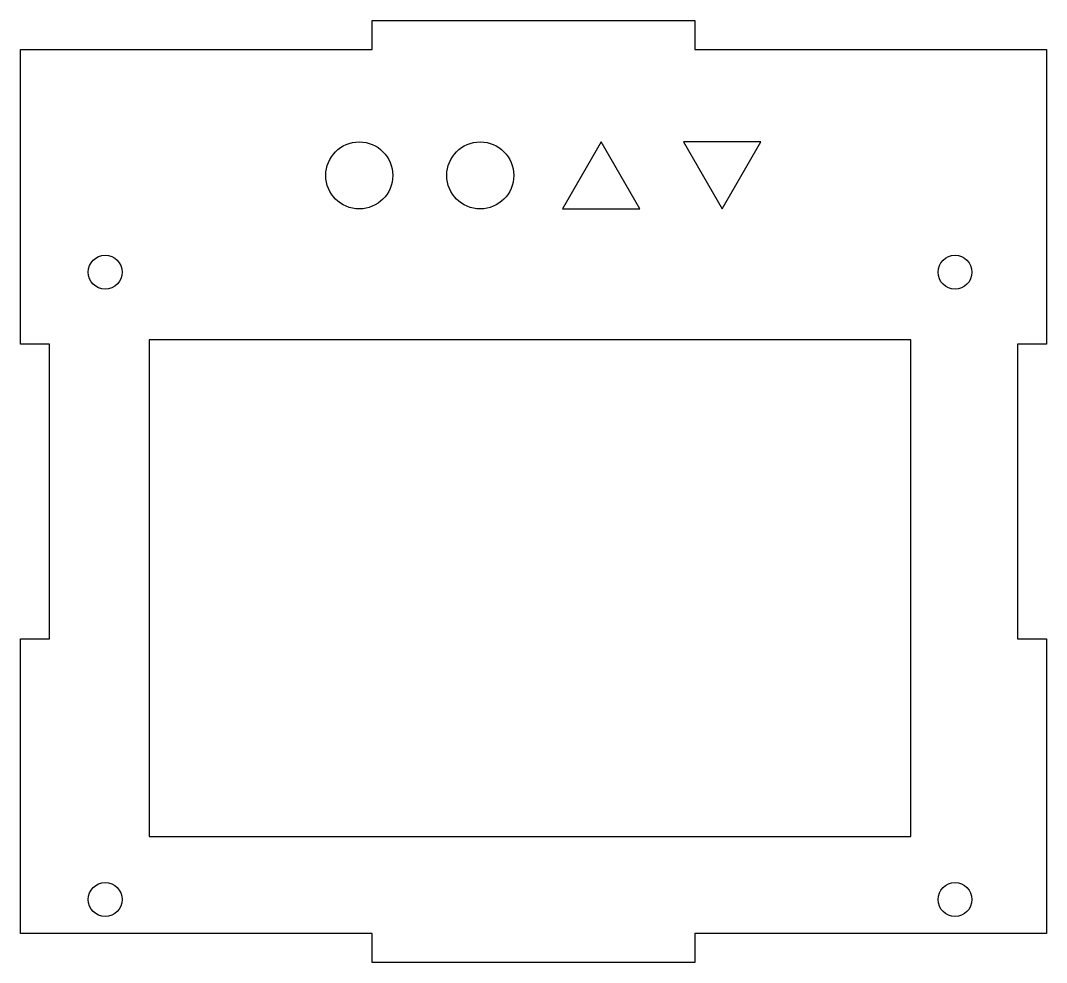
# Model space of a CAD drawing. Header units: millimetres. Extents: x -53 to 53, y -39 to 59.
import ezdxf

# ---------------------------------------------------------------- set-up
doc = ezdxf.new("R2010")
doc.units = ezdxf.units.MM
doc.layers.get('0').update_dxf_attribs({"linetype": 'CONTINUOUS'})

msp = doc.modelspace()

# ---------------------------------------------------------------- linework, layer by layer
for points in [[(-52.65, -5.22), (-49.65, -5.22), (-49.65, 25.22), (-52.65, 25.22), (-52.65, 55.65), (-16.32, 55.65), (-16.32, 58.65), (17.02, 58.65), (17.02, 55.65), (53.35, 55.65), (53.35, 25.22), (50.35, 25.22), (50.35, -5.22), (53.35, -5.22), (53.35, -35.65), (17.02, -35.65), (17.02, -38.65), (-16.32, -38.65), (-16.32, -35.65), (-52.65, -35.65)], [(7.35, 46.11), (3.35, 39.19), (11.35, 39.19)], [(19.85, 39.19), (23.85, 46.11), (15.85, 46.11)], [(39.35, 25.65), (-39.35, 25.65), (-39.35, -25.65), (39.35, -25.65)]]:
    msp.add_lwpolyline(points, close=True)
for centre, radius in [((-17.65, 42.65), 3.46), ((-5.15, 42.65), 3.46), ((-43.9, 32.65), 1.75), ((43.9, 32.65), 1.75), ((-43.9, -32.15), 1.75), ((43.9, -32.15), 1.75)]:
    msp.add_circle(centre, radius)

doc.saveas('drawing.dxf')
